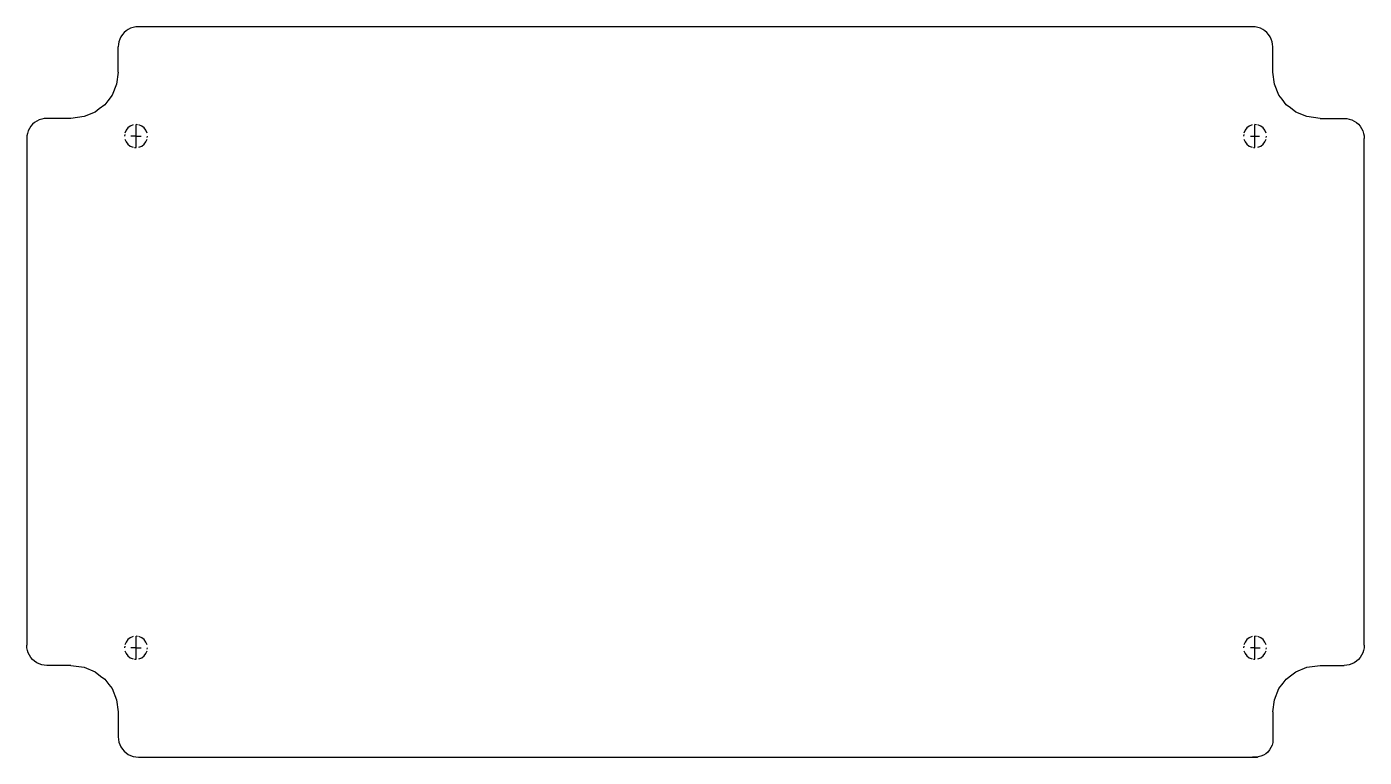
# Model space of a CAD drawing. Header units: metres. Extents: x -66414 to 66414, y -36269 to 36252.
import ezdxf

# ---------------------------------------------------------------- set-up
doc = ezdxf.new("R2010")
doc.units = ezdxf.units.M

msp = doc.modelspace()

# ---------------------------------------------------------------- linework, layer by layer
at = {"layer": 'Layer0'}
for p, q in [((-56332, 35984), (-56550, 35838)), ((-56097, 36099), (-56332, 35984)), ((-55850, 36183), (-56097, 36099)), ((-55593, 36234), (-55850, 36183)), ((-55332, 36252), (-55593, 36234)), ((55332, 36252), (-55332, 36252)), ((55593, 36234), (55332, 36252)), ((55850, 36183), (55593, 36234)), ((56097, 36099), (55850, 36183)), ((56332, 35984), (56097, 36099)), ((56550, 35838), (56332, 35984)), ((-57264, 34769), (-57315, 34513)), ((-57180, 35017), (-57264, 34769)), ((-57064, 35252), (-57180, 35017)), ((-56919, 35469), (-57064, 35252)), ((-56746, 35666), (-56919, 35469)), ((-56550, 35838), (-56746, 35666)), ((56746, 35666), (56550, 35838)), ((56919, 35469), (56746, 35666)), ((57064, 35252), (56919, 35469)), ((57180, 35017), (57064, 35252)), ((57264, 34769), (57180, 35017)), ((57315, 34513), (57264, 34769)), ((-57315, 34513), (-57332, 34252)), ((-57332, 31750), (-57332, 34252)), ((57332, 34252), (57315, 34513)), ((57332, 31750), (57332, 34252)), ((-57488, 30564), (-57946, 29460)), ((-57332, 31750), (-57488, 30564)), ((57488, 30564), (57332, 31750)), ((57946, 29460), (57488, 30564)), ((-57946, 29460), (-58367, 28911)), ((58253, 29060), (57946, 29460)), ((-59222, 28090), (-59622, 27783)), ((-58674, 28511), (-59222, 28090)), ((-58367, 28911), (-58674, 28511)), ((58674, 28511), (58253, 29060)), ((59074, 28204), (58674, 28511)), ((59622, 27783), (59074, 28204)), ((-65828, 26566), (-66001, 26370)), ((-65632, 26739), (-65828, 26566)), ((-65414, 26884), (-65632, 26739)), ((-65179, 27000), (-65414, 26884)), ((-64932, 27084), (-65179, 27000)), ((-64675, 27135), (-64932, 27084)), ((-64414, 27152), (-64675, 27135)), ((-62046, 27152), (-64414, 27152)), ((-60727, 27326), (-62046, 27152)), ((-59622, 27783), (-60727, 27326)), ((60727, 27326), (59622, 27783)), ((62046, 27152), (60727, 27326)), ((62046, 27152), (64414, 27152)), ((64414, 27152), (64675, 27135)), ((64675, 27135), (64932, 27084)), ((64932, 27084), (65179, 27000)), ((65179, 27000), (65414, 26884)), ((65414, 26884), (65632, 26739)), ((65632, 26739), (65828, 26566)), ((65828, 26566), (66001, 26370)), ((-66397, 25413), (-66414, 25152)), ((-66346, 25670), (-66397, 25413)), ((-66262, 25917), (-66346, 25670)), ((-66146, 26152), (-66262, 25917)), ((-66001, 26370), (-66146, 26152)), ((-56686, 25548), (-56706, 25400)), ((-56552, 25972), (-56667, 25696)), ((-56371, 26208), (-56552, 25972)), ((-56134, 26390), (-56371, 26208)), ((-55858, 26504), (-56134, 26390)), ((-55562, 25400), (-56062, 25400)), ((-55415, 26524), (-55562, 26543)), ((-55562, 25400), (-55562, 26543)), ((-55562, 24257), (-55562, 25400)), ((-55562, 25400), (-55062, 25400)), ((-54991, 26390), (-55267, 26504)), ((-54754, 26208), (-54991, 26390)), ((-54573, 25972), (-54754, 26208)), ((-54458, 25696), (-54573, 25972)), ((-54439, 25252), (-54419, 25400)), ((54439, 25548), (54419, 25400)), ((54573, 25972), (54458, 25696)), ((54754, 26208), (54573, 25972)), ((54991, 26390), (54754, 26208)), ((55267, 26504), (54991, 26390)), ((55122, 25400), (55562, 25400)), ((55710, 26524), (55562, 26543)), ((55562, 25400), (55562, 26543)), ((55562, 24257), (55562, 25400)), ((55562, 25400), (56014, 25400)), ((56134, 26390), (55858, 26504)), ((56371, 26208), (56134, 26390)), ((56552, 25972), (56371, 26208)), ((56667, 25696), (56552, 25972)), ((56686, 25252), (56706, 25400)), ((66001, 26370), (66146, 26152)), ((66146, 26152), (66262, 25917)), ((66262, 25917), (66346, 25670)), ((66346, 25670), (66397, 25413)), ((66397, 25413), (66414, 25152)), ((-66414, 25152), (-66414, -25152)), ((-56667, 25104), (-56552, 24828)), ((-56552, 24828), (-56371, 24592)), ((-56371, 24592), (-56134, 24410)), ((-56134, 24410), (-55858, 24296)), ((-55710, 24276), (-55562, 24257)), ((-55267, 24296), (-54991, 24410)), ((-54991, 24410), (-54754, 24592)), ((-54754, 24592), (-54573, 24828)), ((-54573, 24828), (-54458, 25104)), ((54458, 25104), (54573, 24828)), ((54573, 24828), (54754, 24592)), ((54754, 24592), (54991, 24410)), ((54991, 24410), (55267, 24296)), ((55415, 24276), (55562, 24257)), ((55858, 24296), (56134, 24410)), ((56134, 24410), (56371, 24592)), ((56371, 24592), (56552, 24828)), ((56552, 24828), (56667, 25104)), ((66414, -25152), (66414, 25152)), ((-66397, -25413), (-66414, -25152)), ((-56552, -24829), (-56667, -25104)), ((-56371, -24592), (-56552, -24829)), ((-56134, -24410), (-56371, -24592)), ((-55858, -24296), (-56134, -24410)), ((-55415, -24276), (-55562, -24257)), ((-55562, -25400), (-55562, -24257)), ((-54991, -24410), (-55267, -24296)), ((-54754, -24592), (-54991, -24410)), ((-54573, -24829), (-54754, -24592)), ((-54458, -25104), (-54573, -24829)), ((54573, -24829), (54458, -25104)), ((54754, -24592), (54573, -24829)), ((54991, -24410), (54754, -24592)), ((55267, -24296), (54991, -24410)), ((55710, -24276), (55562, -24257)), ((55562, -25400), (55562, -24257)), ((56134, -24410), (55858, -24296)), ((56371, -24592), (56134, -24410)), ((56552, -24829), (56371, -24592)), ((56667, -25104), (56552, -24829)), ((66414, -25152), (66397, -25413)), ((-66346, -25670), (-66397, -25413)), ((-66262, -25917), (-66346, -25670)), ((-66146, -26152), (-66262, -25917)), ((-66001, -26370), (-66146, -26152)), ((-65828, -26566), (-66001, -26370)), ((-56686, -25252), (-56706, -25400)), ((-56667, -25696), (-56552, -25972)), ((-56552, -25972), (-56371, -26208)), ((-56371, -26208), (-56134, -26390)), ((-56134, -26390), (-55858, -26504)), ((-55562, -25400), (-56062, -25400)), ((-55710, -26524), (-55562, -26543)), ((-55562, -26543), (-55562, -25400)), ((-55562, -25400), (-55062, -25400)), ((-55267, -26504), (-54991, -26390)), ((-54991, -26390), (-54754, -26208)), ((-54754, -26208), (-54573, -25972)), ((-54573, -25972), (-54458, -25696)), ((-54439, -25548), (-54419, -25400)), ((54439, -25252), (54419, -25400)), ((54458, -25696), (54573, -25972)), ((54573, -25972), (54754, -26208)), ((54754, -26208), (54991, -26390)), ((54991, -26390), (55267, -26504)), ((55562, -25400), (55122, -25400)), ((55415, -26524), (55562, -26543)), ((55562, -26543), (55562, -25400)), ((55562, -25400), (56062, -25400)), ((55858, -26504), (56134, -26390)), ((56134, -26390), (56371, -26208)), ((56371, -26208), (56552, -25972)), ((56552, -25972), (56667, -25696)), ((56686, -25548), (56706, -25400)), ((66001, -26370), (65828, -26566)), ((66146, -26152), (66001, -26370)), ((66262, -25917), (66146, -26152)), ((66346, -25670), (66262, -25917)), ((66397, -25413), (66346, -25670)), ((-65632, -26739), (-65828, -26566)), ((-65414, -26884), (-65632, -26739)), ((-65179, -27000), (-65414, -26884)), ((-64932, -27084), (-65179, -27000)), ((-64675, -27135), (-64932, -27084)), ((-64414, -27152), (-64675, -27135)), ((-62046, -27152), (-64414, -27152)), ((-62046, -27152), (-60727, -27326)), ((-60727, -27326), (-59622, -27783)), ((-59622, -27783), (-59074, -28204)), ((59222, -28090), (59622, -27783)), ((59622, -27783), (60727, -27326)), ((60727, -27326), (62046, -27152)), ((62046, -27152), (64414, -27152)), ((64675, -27135), (64414, -27152)), ((64932, -27084), (64675, -27135)), ((65179, -27000), (64932, -27084)), ((65414, -26884), (65179, -27000)), ((65632, -26739), (65414, -26884)), ((65828, -26566), (65632, -26739)), ((-59074, -28204), (-58674, -28511)), ((-58674, -28511), (-58253, -29060)), ((-58253, -29060), (-57946, -29460)), ((57946, -29460), (58367, -28911)), ((58367, -28911), (58674, -28511)), ((58674, -28511), (59222, -28090)), ((-57946, -29460), (-57488, -30564)), ((57488, -30564), (57946, -29460)), ((-57488, -30564), (-57332, -31750)), ((-57332, -31750), (-57332, -34252)), ((57332, -31750), (57488, -30564)), ((57332, -31750), (57332, -34252)), ((-57332, -34252), (-57315, -34513)), ((-57315, -34513), (-57264, -34769)), ((57332, -34252), (57332, -34719)), ((57332, -34252), (57350, -34524)), ((57350, -34524), (57332, -34719)), ((-57264, -34769), (-57180, -35017)), ((-57180, -35017), (-57064, -35252)), ((-57064, -35252), (-56919, -35469)), ((-56919, -35469), (-56746, -35666)), ((-56746, -35666), (-56550, -35838)), ((-56550, -35838), (-56332, -35984)), ((56832, -35752), (56625, -35929)), ((57010, -35544), (56832, -35752)), ((57153, -35312), (57010, -35544)), ((57259, -35061), (57153, -35312)), ((57325, -34796), (57259, -35061)), ((57332, -34719), (57325, -34796)), ((-56332, -35984), (-56097, -36099)), ((-56097, -36099), (-55850, -36183)), ((-55850, -36183), (-55593, -36234)), ((-55593, -36234), (-55332, -36252)), ((-55332, -36252), (55332, -36252)), ((55332, -36252), (55800, -36252)), ((55604, -36269), (55332, -36252)), ((55800, -36252), (55604, -36269)), ((55876, -36245), (55800, -36252)), ((56141, -36179), (55876, -36245)), ((56393, -36073), (56141, -36179)), ((56625, -35929), (56393, -36073))]:
    msp.add_line(p, q, dxfattribs=at)

doc.saveas('drawing.dxf')
